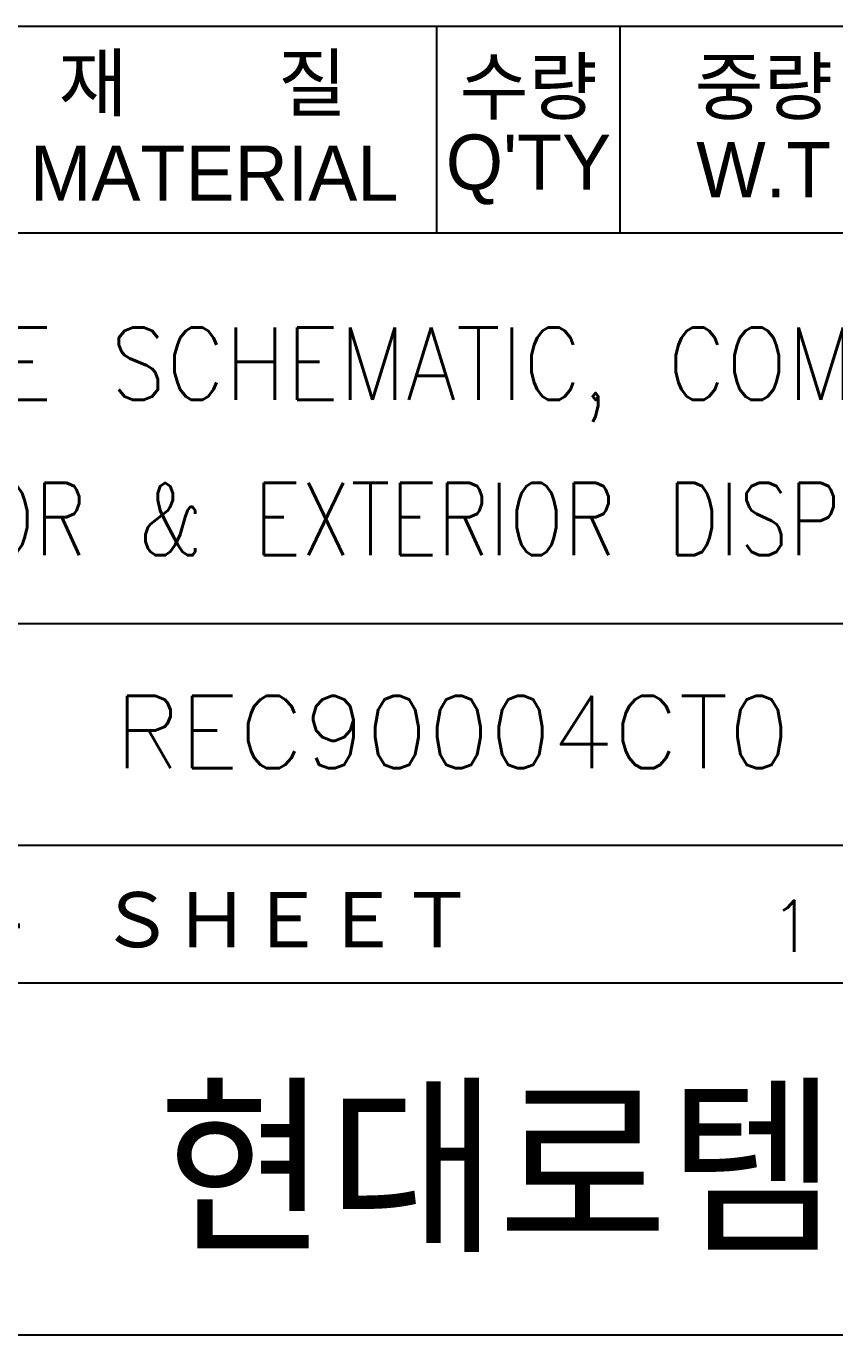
# Model space of a CAD drawing. Header units: millimetres. Extents: x 1677 to 2236, y -507 to -75.
# Drawn here: x 2127.9 to 2163.2, y -493.8 to -436.8 of the extents above; entities that cross this region are included whole.
import ezdxf

# ---------------------------------------------------------------- set-up
doc = ezdxf.new("R2010")
doc.units = ezdxf.units.MM
doc.styles.add('CI', font='romand.shx', dxfattribs={"bigfont": 'whgdtxt.shx'})
doc.styles.add('ROMANS', font='txt', dxfattribs={"height": 0.2})
doc.styles.get("Standard").update_dxf_attribs({"font": 'txt.shx', "bigfont": 'whgtxt.shx'})

msp = doc.modelspace()

# ---------------------------------------------------------------- linework, layer by layer
at = {"color": 5, "linetype": 'Continuous'}
for p, q in [((2029.81, -436.803), (2208.31, -436.803)), ((2029.81, -445.803), (2208.31, -445.803)), ((1689.91, -493.803), (2223.31, -493.803))]:
    msp.add_line(p, q, dxfattribs=at)
at = {"color": 6, "linetype": 'Continuous'}
for p, q in [((2145.81, -445.803), (2145.81, -436.803)), ((2153.81, -445.803), (2153.81, -436.803)), ((2092.81, -462.82), (2208.31, -462.82)), ((2092.81, -472.47), (2208.31, -472.47)), ((2067.81, -478.47), (2208.31, -478.47))]:
    msp.add_line(p, q, dxfattribs=at)

# ---------------------------------------------------------------- texts
at = {"color": 7, "linetype": 'Continuous'}
for s, width, p in [('VEHICLE SCHEMATIC, COMMUNICATION', 0.9, (2113.997, -453.08)), ('(INTERIOR & EXTERIOR DISPLAY), MA', 0.8, (2114.237, -459.845))]:
    msp.add_text(s, height=3.15, dxfattribs=dict(at, width=width)).set_placement(p)
for s, height, p in [('REC90004CT0', 3.15, (2131.782, -469.128)), ('1', 2.231, (2160.337, -477.122))]:
    msp.add_text(s, height=height, dxfattribs=at).set_placement(p)
at = {"style": 'CI'}
msp.add_text('현대로템주식회사', height=7, dxfattribs=at).set_placement((2133.664, -490.218))
at = {"color": 4, "char_height": 2.4, "attachment_point": 5, "style": 'ROMANS'}
for s, insert in [('{\\fﾱﾼﾸﾲￃﾼ|b0|i0|c129|p49;재\u3000\u3000질 }', (2135.61, -439.403)), ('{\\fﾱﾼﾸﾲￃﾼ|b0|i0|c129|p49;수량 }', (2149.81, -439.553)), ('{\\fﾱﾼﾸﾲￃﾼ|b0|i0|c129|p49;중량 }', (2160.06, -439.553)), ("{\\fﾱﾼﾸﾲￃﾼ|b0|i0|c129|p49;Q'TY }", (2149.81, -443.053)), ('{\\fﾱﾼﾸﾲￃﾼ|b0|i0|c129|p49;MATERIAL }', (2136.11, -443.203)), ('{\\fﾱﾼﾸﾲￃﾼ|b0|i0|c129|p49;W.T }', (2160.06, -443.053)), ('{\\fﾱﾼﾸﾲￃﾼ|b0|i0|c129|p49;매수\u3000ＳＨＥＥＴ }', (2134.635, -475.848))]:
    msp.add_mtext(s, dxfattribs=dict(at, insert=insert))

doc.saveas('drawing.dxf')
